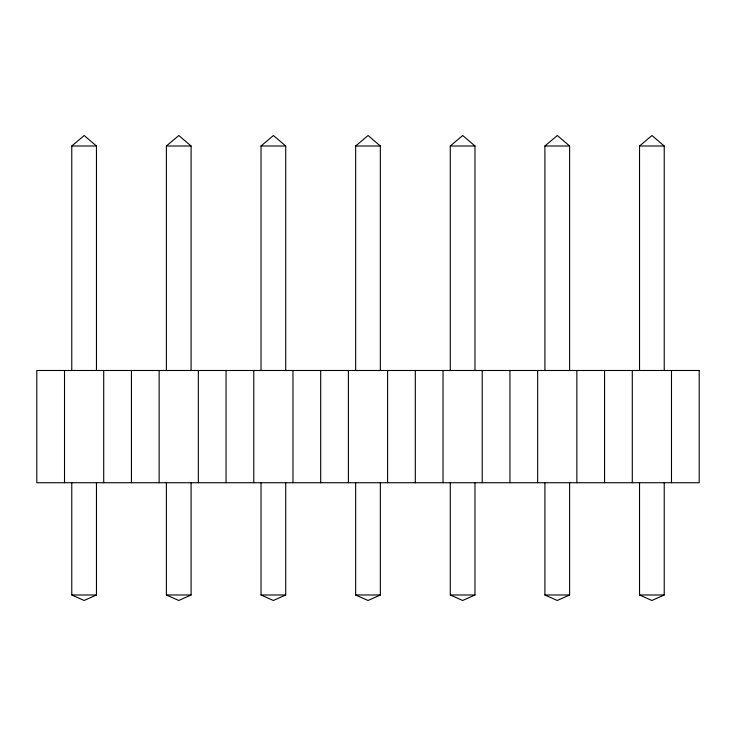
<?xml version="1.0" encoding="UTF-8"?>
<svg xmlns="http://www.w3.org/2000/svg" width="736" height="736" viewBox="0 0 736 736"><rect width="100%" height="100%" fill="white"/><g stroke="black" fill="none" stroke-linecap="round" stroke-linejoin="round"><path stroke-width="1.1" d="M71.769 370.484L71.769 145.995L84.198 135.516L96.462 145.995L96.462 370.484M166.391 370.484L166.391 145.995L178.82 135.516L191.093 145.995L191.093 370.484M261.022 370.484L261.022 145.995L273.452 135.516L285.715 145.995L285.715 370.484M355.654 370.484L355.654 145.995L368.083 135.516L380.346 145.995L380.346 370.484M450.285 370.484L450.285 145.995L462.714 135.516L474.978 145.995L474.978 370.484M544.907 370.484L544.907 145.995L557.336 135.516L569.609 145.995L569.609 370.484M639.538 370.484L639.538 145.995L651.967 135.516L664.231 145.995L664.231 370.484M96.462 482.733L96.462 594.982L84.134 600.484L71.769 594.982L71.769 482.733M191.093 482.733L191.093 594.982L178.756 600.484L166.391 594.982L166.391 482.733M285.715 482.733L285.715 594.982L273.387 600.484L261.022 594.982L261.022 482.733M380.346 482.733L380.346 594.982L368.018 600.484L355.654 594.982L355.654 482.733M474.978 482.733L474.978 594.982L462.65 600.484L450.285 594.982L450.285 482.733M569.609 482.733L569.609 594.982L557.272 600.484L544.907 594.982L544.907 482.733M664.231 482.733L664.231 594.982L651.903 600.484L639.538 594.982L639.538 482.733M71.769 145.995L96.462 145.995M166.391 145.995L191.093 145.995M261.022 145.995L285.715 145.995M355.654 145.995L380.346 145.995M450.285 145.995L474.978 145.995M544.907 145.995L569.609 145.995M639.538 145.995L664.231 145.995M71.769 594.982L96.462 594.982M166.391 594.982L191.093 594.982M261.022 594.982L285.715 594.982M355.654 594.982L380.346 594.982M450.285 594.982L474.978 594.982M544.907 594.982L569.609 594.982M639.538 594.982L664.231 594.982M671.48 370.484L671.48 482.733M632.288 370.484L632.288 482.733M604.569 370.484L604.569 482.733M576.858 370.484L576.858 482.733M537.657 370.484L537.657 482.733M509.947 370.484L509.947 482.733M482.227 370.484L482.227 482.733M443.026 370.484L443.026 482.733M415.316 370.484L415.316 482.733M387.596 370.484L387.596 482.733M348.404 370.484L348.404 482.733M320.684 370.484L320.684 482.733M292.974 370.484L292.974 482.733M253.773 370.484L253.773 482.733M226.053 370.484L226.053 482.733M198.343 370.484L198.343 482.733M159.142 370.484L159.142 482.733M131.431 370.484L131.431 482.733M103.712 370.484L103.712 482.733M64.52 370.484L64.52 482.733M699.2 370.484L36.8 370.484L36.8 482.733L699.2 482.733L699.2 370.484"/></g></svg>
